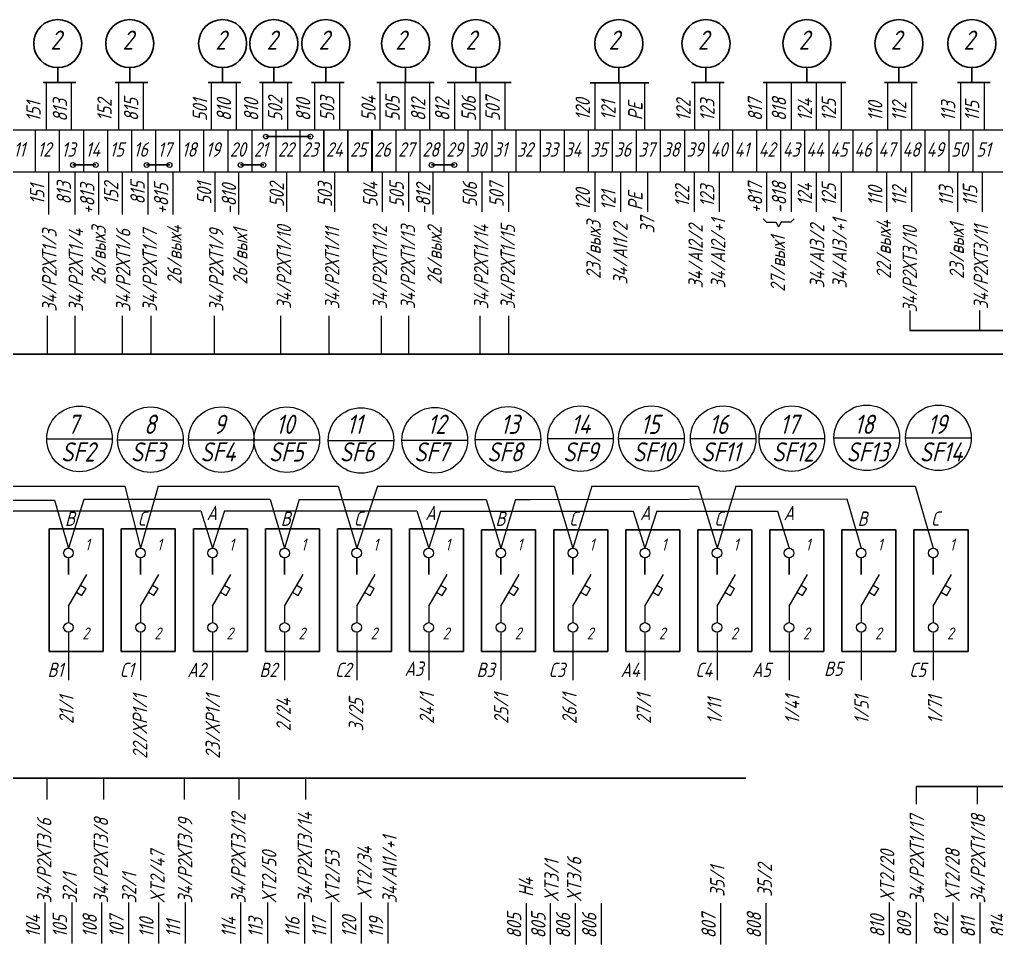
# Model space of a CAD drawing. Header units: millimetres. Extents: x 541 to 3142, y -35 to 600.
# Drawn here: x 2471.3 to 2674.6, y 241.4 to 434 of the extents above; entities that cross this region are included whole.
import ezdxf

# ---------------------------------------------------------------- set-up
doc = ezdxf.new("R2010")
doc.units = ezdxf.units.MM
doc.styles.add('ROMANC', font='GOST_A.TTF', dxfattribs={"oblique": 15, "height": 3})
doc.styles.get("Standard").update_dxf_attribs({"font": 'GOST_A.TTF', "width": 0.8, "oblique": 15, "height": 3})

msp = doc.modelspace()

# ---------------------------------------------------------------- linework, layer by layer
at = {"color": 7, "lineweight": 30}
for p, q in [((2479.2456, 420.871, -124.479), (2479.2456, 423.9846, -124.479)), ((2494.249, 420.871, -124.479), (2494.249, 423.9846, -124.479)), ((2513.5671, 420.871, -124.479), (2513.5671, 423.9846, -124.479)), ((2524.2313, 420.871, -124.479), (2524.2313, 423.9846, -124.479)), ((2535.0593, 420.871, -124.479), (2535.0593, 423.9846, -124.479)), ((2551.6655, 420.871, -124.479), (2551.6655, 423.9846, -124.479)), ((2566.3049, 420.871, -124.479), (2566.3049, 423.9846, -124.479)), ((2596.0485, 420.871, -124.479), (2596.0485, 423.9846, -124.479)), ((2614.1883, 420.871, -124.479), (2614.1883, 423.9846, -124.479)), ((2635.1882, 420.871, -124.479), (2635.1882, 423.9846, -124.479)), ((2654.3534, 420.871, -124.479), (2654.3534, 423.9846, -124.479)), ((2669.5253, 420.871, -124.479), (2669.5253, 423.9846, -124.479)), ((2476.2331, 420.871), (2483.0326, 420.871)), ((2491.2365, 420.871), (2498.036, 420.871)), ((2510.5546, 420.871), (2517.3541, 420.871)), ((2521.2187, 420.871), (2528.0183, 420.871)), ((2532.0468, 420.871), (2538.8463, 420.871)), ((2545.6592, 420.871), (2557.6042, 420.871)), ((2560.2987, 420.871), (2573.658, 420.871)), ((2590.1058, 420.8389), (2602.2866, 420.8389)), ((2611.1758, 420.871), (2617.9754, 420.871)), ((2626.1021, 420.871), (2637.2571, 420.871)), ((2636.4691, 420.871), (2643.2687, 420.871)), ((2651.3409, 420.871), (2658.1404, 420.871)), ((2666.5127, 420.871), (2673.3123, 420.871)), ((2522.5668, 409.6158), (2531.904, 409.6158)), ((2482.3804, 403.697), (2487.1973, 403.697)), ((2497.7454, 403.697), (2502.5623, 403.697)), ((2517.3051, 403.697), (2522.122, 403.697)), ((2557.037, 403.697), (2561.8539, 403.697)), ((2656.6437, 369.2545), (2935.6435, 369.2545)), ((2436.2919, 364.2816), (2932.9409, 364.2816)), ((2463.4689, 276.0305), (2622.4523, 276.0305)), ((2657.986, 274.3072), (2927.9379, 274.3072))]:
    msp.add_line(p, q, dxfattribs=at)
at = {"color": 7}
for p, q in [((2476.9504, 410.9871, -124.479), (2476.9504, 420.871, -124.479)), ((2482.1335, 410.9871, -124.479), (2482.1335, 420.871, -124.479)), ((2491.9538, 410.9871, -124.479), (2491.9538, 420.871, -124.479)), ((2497.1369, 410.9871, -124.479), (2497.1369, 420.871, -124.479)), ((2511.2719, 410.9871, -124.479), (2511.2719, 420.871, -124.479)), ((2516.455, 410.9871, -124.479), (2516.455, 420.871, -124.479)), ((2521.9361, 410.9871, -124.479), (2521.9361, 420.871, -124.479)), ((2527.1192, 410.9871, -124.479), (2527.1192, 420.871, -124.479)), ((2532.7641, 410.9871, -124.479), (2532.7641, 420.871, -124.479)), ((2537.9472, 410.9871, -124.479), (2537.9472, 420.871, -124.479)), ((2546.3766, 410.9871, -124.479), (2546.3766, 420.871, -124.479)), ((2551.5597, 410.9871, -124.479), (2551.5597, 420.871, -124.479)), ((2556.7153, 410.9871, -124.479), (2556.7153, 420.871, -124.479)), ((2561.8984, 410.9871, -124.479), (2561.8984, 420.871, -124.479)), ((2567.2147, 410.9871, -124.479), (2567.2147, 420.871, -124.479)), ((2572.3978, 410.9871, -124.479), (2572.3978, 420.871, -124.479)), ((2590.6308, 420.8389), (2590.1058, 420.8389)), ((2591.1177, 410.9871, -124.479), (2591.1177, 420.871, -124.479)), ((2591.1177, 420.871, -124.479), (2601.4847, 420.871, -124.479)), ((2596.3008, 410.9871, -124.479), (2596.3008, 420.871, -124.479)), ((2601.4847, 410.9871, -124.479), (2601.4847, 420.871, -124.479)), ((2611.8932, 410.9871, -124.479), (2611.8932, 420.871, -124.479)), ((2617.0763, 410.9871, -124.479), (2617.0763, 420.871, -124.479)), ((2626.8195, 410.9871, -124.479), (2626.8195, 420.871, -124.479)), ((2632.0026, 410.9871, -124.479), (2632.0026, 420.871, -124.479)), ((2637.1865, 410.9871, -124.479), (2637.1865, 420.871, -124.479)), ((2642.3696, 410.9871, -124.479), (2642.3696, 420.871, -124.479)), ((2652.0582, 410.9871, -124.479), (2652.0582, 420.871, -124.479)), ((2657.0152, 410.9871, -124.479), (2657.0152, 420.871, -124.479)), ((2667.2301, 410.9871, -124.479), (2667.2301, 420.871, -124.479)), ((2672.187, 410.9871, -124.479), (2672.187, 420.871, -124.479)), ((2419.5051, 410.9871, -124.479), (2562.7863, 410.9871, -124.479)), ((2474.5781, 410.9871, -124.479), (2474.5781, 402.2371, -124.479)), ((2479.5848, 410.9871, -124.479), (2479.5848, 402.2371, -124.479)), ((2484.5914, 410.9871, -124.479), (2484.5914, 402.2371, -124.479)), ((2489.5981, 410.9871, -124.479), (2489.5981, 402.2371, -124.479)), ((2494.6047, 410.9871, -124.479), (2494.6047, 402.2371, -124.479)), ((2499.6113, 410.9871, -124.479), (2499.6113, 402.2371, -124.479)), ((2504.618, 410.9871, -124.479), (2504.618, 402.2371, -124.479)), ((2509.6246, 410.9871, -124.479), (2509.6246, 402.2371, -124.479)), ((2514.6313, 410.9871, -124.479), (2514.6313, 402.2371, -124.479)), ((2519.6379, 410.9871, -124.479), (2519.6379, 402.2371, -124.479)), ((2524.6445, 410.9871, -124.479), (2524.6445, 402.2371, -124.479)), ((2529.6512, 410.9871, -124.479), (2529.6512, 402.2371, -124.479)), ((2534.5852, 410.9871, -124.479), (2534.5852, 402.2371, -124.479)), ((2534.6578, 410.9871, -124.479), (2534.6578, 402.2371, -124.479)), ((2539.382, 410.9871, -124.479), (2677.8404, 410.9871, -124.479)), ((2539.5918, 410.9871, -124.479), (2539.5918, 402.2371, -124.479)), ((2539.6645, 410.9871, -124.479), (2539.6645, 402.2371, -124.479)), ((2544.5985, 410.9871, -124.479), (2544.5985, 402.2371, -124.479)), ((2544.6711, 410.9871, -124.479), (2544.6711, 402.2371, -124.479)), ((2549.6051, 410.9871, -124.479), (2549.6051, 402.2371, -124.479)), ((2554.6118, 410.9871, -124.479), (2554.6118, 402.2371, -124.479)), ((2559.6184, 410.9871, -124.479), (2559.6184, 402.2371, -124.479)), ((2564.625, 410.9871, -124.479), (2564.625, 402.2371, -124.479)), ((2569.6317, 410.9871, -124.479), (2569.6317, 402.2371, -124.479)), ((2574.6383, 410.9871, -124.479), (2574.6383, 402.2371, -124.479)), ((2579.645, 410.9871, -124.479), (2579.645, 402.2371, -124.479)), ((2584.6516, 410.9871, -124.479), (2584.6516, 402.2371, -124.479)), ((2589.6582, 410.9871, -124.479), (2589.6582, 402.2371, -124.479)), ((2594.6649, 410.9871, -124.479), (2594.6649, 402.2371, -124.479)), ((2599.6715, 410.9871, -124.479), (2599.6715, 402.2371, -124.479)), ((2604.6782, 410.9871, -124.479), (2604.6782, 402.2371, -124.479)), ((2609.6848, 410.9871, -124.479), (2609.6848, 402.2371, -124.479)), ((2614.6914, 410.9871, -124.479), (2614.6914, 402.2371, -124.479)), ((2619.6981, 410.9871, -124.479), (2619.6981, 402.2371, -124.479)), ((2624.7047, 410.9871, -124.479), (2624.7047, 402.2371, -124.479)), ((2629.7114, 410.9871, -124.479), (2629.7114, 402.2371, -124.479)), ((2634.718, 410.9871, -124.479), (2634.718, 402.2371, -124.479)), ((2639.7246, 410.9871, -124.479), (2639.7246, 402.2371, -124.479)), ((2644.7313, 410.9871, -124.479), (2644.7313, 402.2371, -124.479)), ((2649.7379, 410.9871, -124.479), (2649.7379, 402.2371, -124.479)), ((2654.7446, 410.9871, -124.479), (2654.7446, 402.2371, -124.479)), ((2659.7512, 410.9871, -124.479), (2659.7512, 402.2371, -124.479)), ((2664.7578, 410.9871, -124.479), (2664.7578, 402.2371, -124.479)), ((2669.7645, 410.9871, -124.479), (2669.7645, 402.2371, -124.479)), ((2895.0633, 402.2371, -124.479), (2419.5051, 402.2371, -124.479)), ((2477.3818, 393.3607, -124.479), (2477.3818, 402.1837, -124.479)), ((2482.9132, 393.3607, -124.479), (2482.9132, 402.1837, -124.479)), ((2487.795, 393.3607, -124.479), (2487.795, 402.1837, -124.479)), ((2492.7468, 393.3607, -124.479), (2492.7468, 402.1837, -124.479)), ((2498.0481, 393.3607, -124.479), (2498.0481, 402.1837, -124.479)), ((2503.2639, 393.3607, -124.479), (2503.2639, 402.1837, -124.479)), ((2512.0375, 393.9493, -124.479), (2512.0375, 402.1837, -124.479)), ((2516.9737, 393.3607, -124.479), (2516.9737, 402.1837, -124.479)), ((2526.9194, 393.9493, -124.479), (2526.9194, 402.1837, -124.479)), ((2536.9469, 393.9493, -124.479), (2536.9469, 402.1837, -124.479)), ((2546.8786, 393.9493, -124.479), (2546.8786, 402.1837, -124.479)), ((2552.354, 393.9493, -124.479), (2552.354, 402.1837, -124.479)), ((2557.4105, 393.3607, -124.479), (2557.4105, 402.1837, -124.479)), ((2567.5952, 393.9493, -124.479), (2567.5952, 402.1837, -124.479)), ((2573.1304, 393.9493, -124.479), (2573.1304, 402.1837, -124.479)), ((2591.1466, 393.9493, -124.479), (2591.1466, 402.3059, -124.479)), ((2596.4765, 393.9493, -124.479), (2596.4765, 402.3059, -124.479)), ((2602.1004, 393.9493, -124.479), (2602.1004, 402.3059, -124.479)), ((2611.7658, 393.9493, -124.479), (2611.7658, 402.1837, -124.479)), ((2616.9872, 393.9493, -124.479), (2616.9872, 402.1837, -124.479)), ((2626.8195, 393.9493, -124.479), (2626.8195, 402.3217, -124.479)), ((2632.0026, 393.9493, -124.479), (2632.0026, 402.3217, -124.479)), ((2637.1865, 393.9493, -124.479), (2637.1865, 402.3059, -124.479)), ((2642.3696, 393.9493, -124.479), (2642.3696, 402.3059, -124.479)), ((2651.832, 393.9493, -124.479), (2651.832, 402.3059, -124.479)), ((2657.0152, 393.9493, -124.479), (2657.0152, 402.3059, -124.479)), ((2666.5736, 393.9493, -124.479), (2666.5736, 402.3059, -124.479)), ((2671.7568, 393.9493, -124.479), (2671.7568, 402.3059, -124.479)), ((2626.1035, 392.4854), (2626.7961, 391.7933)), ((2632.5099, 392.4854), (2631.8173, 391.7933)), ((2626.7961, 391.7933), (2628.744, 391.7933)), ((2628.744, 391.7933), (2629.3067, 390.7962)), ((2629.8694, 391.7933), (2629.3067, 390.7962)), ((2631.8173, 391.7933), (2629.8694, 391.7933)), ((2477.036, 372.3025), (2477.036, 364.2816)), ((2482.7978, 372.3025), (2482.7978, 364.2816)), ((2492.6752, 372.3025), (2492.6752, 364.2816)), ((2498.6428, 372.3025), (2498.6428, 364.2816)), ((2511.8126, 372.3025), (2511.8126, 364.2816)), ((2525.5997, 372.3025), (2525.5997, 364.2816)), ((2535.6829, 372.3025), (2535.6829, 364.2816)), ((2546.5892, 372.3025), (2546.5892, 364.2816)), ((2552.2628, 372.3025), (2552.2628, 364.2816)), ((2567.1445, 372.3025), (2567.1445, 364.2816)), ((2573.1074, 372.3025), (2573.1074, 364.2816)), ((2656.6437, 373.401), (2656.6437, 369.2545)), ((2671.1299, 373.401), (2671.1299, 369.2545)), ((2450.4244, 336.8434), (2471.8964, 336.8434)), ((2471.8964, 336.8434), (2493.2281, 336.8434)), ((2493.2281, 336.8434, -124.479), (2496.4824, 323.9079, -124.479)), ((2500.1763, 336.8434, -124.479), (2496.4824, 323.9079, -124.479)), ((2500.1763, 336.8434), (2537.6604, 336.8434)), ((2537.6604, 336.8434, -124.479), (2541.4824, 323.9079, -124.479)), ((2545.8171, 336.8434, -124.479), (2541.4824, 323.9079, -124.479)), ((2545.8171, 336.8434), (2582.5698, 336.8434)), ((2582.5698, 336.8434, -124.479), (2586.4824, 323.9079, -124.479)), ((2590.395, 336.8434, -124.479), (2586.4824, 323.9079, -124.479)), ((2590.395, 336.8434), (2612.5698, 336.8434)), ((2612.5698, 336.8434, -124.479), (2616.4824, 323.9079, -124.479)), ((2620.395, 336.8434, -124.479), (2616.4824, 323.9079, -124.479)), ((2620.395, 336.8434), (2657.7042, 336.8434)), ((2657.7042, 336.8434, -124.479), (2661.4824, 323.9079, -124.479)), ((2456.7956, 333.8882), (2478.5747, 333.8882)), ((2478.5747, 333.8882, -124.479), (2481.4824, 323.9079, -124.479)), ((2484.7013, 334.0455, -124.479), (2481.4824, 323.9079, -124.479)), ((2523.4824, 334.0614, -124.479), (2484.7013, 334.0455, -4.8305)), ((2523.4824, 334.0614, -124.479), (2526.4824, 323.9079, -124.479)), ((2529.4824, 334.0614, -124.479), (2526.4824, 323.9079, -124.479)), ((2529.4824, 334.0614, -124.479), (2538.4824, 334.0614, -124.479)), ((2538.4824, 334.0614, -124.479), (2568.4113, 334.0614, -124.479)), ((2568.4113, 334.0614, -124.479), (2571.4824, 323.9079, -124.479)), ((2574.5535, 334.0614, -124.479), (2571.4824, 323.9079, -124.479)), ((2574.5535, 334.0614, -124.479), (2577.6589, 334.0614, -124.479)), ((2577.6589, 334.0614, -124.479), (2643.4824, 334.179, -124.479)), ((2643.4824, 334.179, -124.479), (2646.4824, 323.9079, -124.479)), ((2465.948, 331.6666), (2471.943, 331.6666)), ((2471.943, 331.6666), (2509.0188, 331.6666)), ((2509.0188, 331.6666, -124.479), (2511.4824, 323.9079, -124.479)), ((2513.946, 331.6666, -124.479), (2511.4824, 323.9079, -124.479)), ((2513.946, 331.6666), (2554.0188, 331.6666)), ((2554.0188, 331.6666, -124.479), (2556.4824, 323.9079, -124.479)), ((2558.9236, 331.596, -124.479), (2556.4824, 323.9079, -124.479)), ((2558.9236, 331.596), (2599.0412, 331.596)), ((2599.0412, 331.596, -124.479), (2601.4824, 323.9079, -124.479)), ((2603.9236, 331.596, -124.479), (2601.4824, 323.9079, -124.479)), ((2603.9236, 331.596), (2629.0412, 331.596)), ((2629.0412, 331.596, -124.479), (2631.4824, 323.9079, -124.479)), ((2477.0554, 271.5892), (2477.0554, 276.0305)), ((2488.8433, 271.5892), (2488.8433, 276.0305)), ((2505.6429, 271.5892), (2505.6429, 276.0305)), ((2517.041, 271.5892), (2517.041, 276.0305)), ((2530.8819, 271.5892), (2530.8819, 276.0305)), ((2657.986, 270.5929), (2657.986, 274.3072)), ((2670.7028, 270.5929), (2670.7028, 274.3072)), ((2476.6586, 241.5852), (2476.6586, 250.1596)), ((2482.2448, 241.5852), (2482.2448, 250.1596)), ((2488.4685, 241.5852), (2488.4685, 250.1596)), ((2494.0546, 241.5852), (2494.0546, 250.1596)), ((2500.2783, 241.5852), (2500.2783, 250.1596)), ((2505.8645, 241.5852), (2505.8645, 250.1596)), ((2517.3839, 241.5852), (2517.3839, 250.1596)), ((2522.9701, 241.5852), (2522.9701, 250.1596)), ((2530.6586, 241.5852), (2530.6586, 250.1596)), ((2536.2448, 241.5852), (2536.2448, 250.1596)), ((2542.4685, 241.5852), (2542.4685, 250.1596)), ((2548.0546, 241.5852), (2548.0546, 250.1596)), ((2652.3839, 241.5852), (2652.3839, 250.1596)), ((2657.9701, 241.5852), (2657.9701, 250.1596)), ((2665.6586, 241.5852), (2665.6586, 250.1596)), ((2671.2448, 241.5852), (2671.2448, 250.1596)), ((2576.794, 241.4032), (2576.794, 249.9775)), ((2581.8499, 241.4032), (2581.8499, 249.9775)), ((2586.9981, 241.4032), (2586.9981, 249.9775)), ((2592.4429, 241.4032), (2592.4429, 249.9775)), ((2617.294, 241.4032), (2617.294, 249.9775)), ((2626.7203, 241.4032), (2626.7203, 249.9775))]:
    msp.add_line(p, q, dxfattribs=at)
at = {"color": 7, "linetype": 'Continuous'}
for p, q in [((2476.9625, 346.6674), (2490.6125, 346.6674)), ((2491.7246, 346.5035), (2505.3746, 346.5035)), ((2506.4867, 346.5035), (2520.1367, 346.5035)), ((2520.1007, 346.5035), (2533.7507, 346.5035)), ((2535.5618, 346.3358), (2549.2118, 346.3358)), ((2550.9039, 346.3907), (2564.5539, 346.3907)), ((2566.1581, 346.5546), (2579.8081, 346.5546)), ((2581.2483, 346.7185), (2594.8983, 346.7185)), ((2596.0104, 346.7185), (2609.6604, 346.7185)), ((2610.9365, 346.7185), (2624.5865, 346.7185)), ((2625.2358, 346.7218), (2638.8858, 346.7218)), ((2640.8181, 346.8857), (2654.4681, 346.8857)), ((2655.7442, 346.8857), (2669.3942, 346.8857)), ((2481.4824, 321.9079, -124.479), (2481.4824, 318.4079, -124.479)), ((2481.4824, 321.9079, -124.479), (2481.4824, 318.4079, -124.479)), ((2481.4824, 321.9079, -124.479), (2481.4824, 318.4079, -124.479)), ((2481.4824, 321.9079, -124.479), (2481.4824, 318.4079, -124.479)), ((2481.4824, 318.4079, -124.479), (2481.4824, 321.9079, -124.479)), ((2496.4824, 321.9079, -124.479), (2496.4824, 318.4079, -124.479)), ((2496.4824, 321.9079, -124.479), (2496.4824, 318.4079, -124.479)), ((2496.4824, 321.9079, -124.479), (2496.4824, 318.4079, -124.479)), ((2496.4824, 321.9079, -124.479), (2496.4824, 318.4079, -124.479)), ((2496.4824, 318.4079, -124.479), (2496.4824, 321.9079, -124.479)), ((2511.4824, 321.9079, -124.479), (2511.4824, 318.4079, -124.479)), ((2511.4824, 321.9079, -124.479), (2511.4824, 318.4079, -124.479)), ((2511.4824, 321.9079, -124.479), (2511.4824, 318.4079, -124.479)), ((2511.4824, 321.9079, -124.479), (2511.4824, 318.4079, -124.479)), ((2511.4824, 318.4079, -124.479), (2511.4824, 321.9079, -124.479)), ((2526.4824, 321.9079, -124.479), (2526.4824, 318.4079, -124.479)), ((2526.4824, 321.9079, -124.479), (2526.4824, 318.4079, -124.479)), ((2526.4824, 321.9079, -124.479), (2526.4824, 318.4079, -124.479)), ((2526.4824, 321.9079, -124.479), (2526.4824, 318.4079, -124.479)), ((2526.4824, 318.4079, -124.479), (2526.4824, 321.9079, -124.479)), ((2541.4824, 321.9079, -124.479), (2541.4824, 318.4079, -124.479)), ((2541.4824, 321.9079, -124.479), (2541.4824, 318.4079, -124.479)), ((2541.4824, 321.9079, -124.479), (2541.4824, 318.4079, -124.479)), ((2541.4824, 321.9079, -124.479), (2541.4824, 318.4079, -124.479)), ((2541.4824, 318.4079, -124.479), (2541.4824, 321.9079, -124.479)), ((2556.4824, 321.9079, -124.479), (2556.4824, 318.4079, -124.479)), ((2556.4824, 321.9079, -124.479), (2556.4824, 318.4079, -124.479)), ((2556.4824, 321.9079, -124.479), (2556.4824, 318.4079, -124.479)), ((2556.4824, 321.9079, -124.479), (2556.4824, 318.4079, -124.479)), ((2556.4824, 318.4079, -124.479), (2556.4824, 321.9079, -124.479)), ((2571.4824, 321.9079, -124.479), (2571.4824, 318.4079, -124.479)), ((2571.4824, 321.9079, -124.479), (2571.4824, 318.4079, -124.479)), ((2571.4824, 321.9079, -124.479), (2571.4824, 318.4079, -124.479)), ((2571.4824, 321.9079, -124.479), (2571.4824, 318.4079, -124.479)), ((2571.4824, 318.4079, -124.479), (2571.4824, 321.9079, -124.479)), ((2586.4824, 321.9079, -124.479), (2586.4824, 318.4079, -124.479)), ((2586.4824, 321.9079, -124.479), (2586.4824, 318.4079, -124.479)), ((2586.4824, 321.9079, -124.479), (2586.4824, 318.4079, -124.479)), ((2586.4824, 321.9079, -124.479), (2586.4824, 318.4079, -124.479)), ((2586.4824, 318.4079, -124.479), (2586.4824, 321.9079, -124.479)), ((2601.4824, 321.9079, -124.479), (2601.4824, 318.4079, -124.479)), ((2601.4824, 321.9079, -124.479), (2601.4824, 318.4079, -124.479)), ((2601.4824, 321.9079, -124.479), (2601.4824, 318.4079, -124.479)), ((2601.4824, 321.9079, -124.479), (2601.4824, 318.4079, -124.479)), ((2601.4824, 318.4079, -124.479), (2601.4824, 321.9079, -124.479)), ((2616.4824, 321.9079, -124.479), (2616.4824, 318.4079, -124.479)), ((2616.4824, 321.9079, -124.479), (2616.4824, 318.4079, -124.479)), ((2616.4824, 321.9079, -124.479), (2616.4824, 318.4079, -124.479)), ((2616.4824, 321.9079, -124.479), (2616.4824, 318.4079, -124.479)), ((2616.4824, 318.4079, -124.479), (2616.4824, 321.9079, -124.479)), ((2631.4824, 321.9079, -124.479), (2631.4824, 318.4079, -124.479)), ((2631.4824, 321.9079, -124.479), (2631.4824, 318.4079, -124.479)), ((2631.4824, 321.9079, -124.479), (2631.4824, 318.4079, -124.479)), ((2631.4824, 321.9079, -124.479), (2631.4824, 318.4079, -124.479)), ((2631.4824, 318.4079, -124.479), (2631.4824, 321.9079, -124.479)), ((2646.4824, 321.9079, -124.479), (2646.4824, 318.4079, -124.479)), ((2646.4824, 321.9079, -124.479), (2646.4824, 318.4079, -124.479)), ((2646.4824, 321.9079, -124.479), (2646.4824, 318.4079, -124.479)), ((2646.4824, 321.9079, -124.479), (2646.4824, 318.4079, -124.479)), ((2646.4824, 318.4079, -124.479), (2646.4824, 321.9079, -124.479)), ((2661.4824, 321.9079, -124.479), (2661.4824, 318.4079, -124.479)), ((2661.4824, 321.9079, -124.479), (2661.4824, 318.4079, -124.479)), ((2661.4824, 321.9079, -124.479), (2661.4824, 318.4079, -124.479)), ((2661.4824, 321.9079, -124.479), (2661.4824, 318.4079, -124.479)), ((2661.4824, 318.4079, -124.479), (2661.4824, 321.9079, -124.479)), ((2481.4827, 311.8445, -124.479), (2485.3154, 318.4264, -124.479)), ((2496.4827, 311.8445, -124.479), (2500.3154, 318.4264, -124.479)), ((2511.4827, 311.8445, -124.479), (2515.3154, 318.4264, -124.479)), ((2526.4827, 311.8445, -124.479), (2530.3154, 318.4264, -124.479)), ((2541.4827, 311.8445, -124.479), (2545.3154, 318.4264, -124.479)), ((2556.4827, 311.8445, -124.479), (2560.3154, 318.4264, -124.479)), ((2571.4827, 311.8445, -124.479), (2575.3154, 318.4264, -124.479)), ((2586.4827, 311.8445, -124.479), (2590.3154, 318.4264, -124.479)), ((2601.4827, 311.8445, -124.479), (2605.3154, 318.4264, -124.479)), ((2616.4827, 311.8445, -124.479), (2620.3154, 318.4264, -124.479)), ((2631.4827, 311.8445, -124.479), (2635.3154, 318.4264, -124.479)), ((2646.4827, 311.8445, -124.479), (2650.3154, 318.4264, -124.479)), ((2661.4827, 311.8445, -124.479), (2665.3154, 318.4264, -124.479)), ((2483.9891, 316.1941, -124.479), (2485.1423, 315.5292, -124.479)), ((2484.2901, 314.0776, -124.479), (2485.1514, 315.545, -124.479)), ((2498.9891, 316.1941, -124.479), (2500.1423, 315.5292, -124.479)), ((2499.2901, 314.0776, -124.479), (2500.1514, 315.545, -124.479)), ((2513.9891, 316.1941, -124.479), (2515.1423, 315.5292, -124.479)), ((2514.2901, 314.0776, -124.479), (2515.1514, 315.545, -124.479)), ((2528.9891, 316.1941, -124.479), (2530.1423, 315.5292, -124.479)), ((2529.2901, 314.0776, -124.479), (2530.1514, 315.545, -124.479)), ((2543.9891, 316.1941, -124.479), (2545.1423, 315.5292, -124.479)), ((2544.2901, 314.0776, -124.479), (2545.1514, 315.545, -124.479)), ((2558.9891, 316.1941, -124.479), (2560.1423, 315.5292, -124.479)), ((2559.2901, 314.0776, -124.479), (2560.1514, 315.545, -124.479)), ((2573.9891, 316.1941, -124.479), (2575.1423, 315.5292, -124.479)), ((2574.2901, 314.0776, -124.479), (2575.1514, 315.545, -124.479)), ((2588.9891, 316.1941, -124.479), (2590.1423, 315.5292, -124.479)), ((2589.2901, 314.0776, -124.479), (2590.1514, 315.545, -124.479)), ((2603.9891, 316.1941, -124.479), (2605.1423, 315.5292, -124.479)), ((2604.2901, 314.0776, -124.479), (2605.1514, 315.545, -124.479)), ((2618.9891, 316.1941, -124.479), (2620.1423, 315.5292, -124.479)), ((2619.2901, 314.0776, -124.479), (2620.1514, 315.545, -124.479)), ((2633.9891, 316.1941, -124.479), (2635.1423, 315.5292, -124.479)), ((2634.2901, 314.0776, -124.479), (2635.1514, 315.545, -124.479)), ((2648.9891, 316.1941, -124.479), (2650.1423, 315.5292, -124.479)), ((2649.2901, 314.0776, -124.479), (2650.1514, 315.545, -124.479)), ((2663.9891, 316.1941, -124.479), (2665.1423, 315.5292, -124.479)), ((2664.2901, 314.0776, -124.479), (2665.1514, 315.545, -124.479)), ((2483.1278, 314.7267, -124.479), (2484.2945, 314.054, -124.479)), ((2498.1278, 314.7267, -124.479), (2499.2945, 314.054, -124.479)), ((2513.1278, 314.7267, -124.479), (2514.2945, 314.054, -124.479)), ((2528.1278, 314.7267, -124.479), (2529.2945, 314.054, -124.479)), ((2543.1278, 314.7267, -124.479), (2544.2945, 314.054, -124.479)), ((2558.1278, 314.7267, -124.479), (2559.2945, 314.054, -124.479)), ((2573.1278, 314.7267, -124.479), (2574.2945, 314.054, -124.479)), ((2588.1278, 314.7267, -124.479), (2589.2945, 314.054, -124.479)), ((2603.1278, 314.7267, -124.479), (2604.2945, 314.054, -124.479)), ((2618.1278, 314.7267, -124.479), (2619.2945, 314.054, -124.479)), ((2633.1278, 314.7267, -124.479), (2634.2945, 314.054, -124.479)), ((2648.1278, 314.7267, -124.479), (2649.2945, 314.054, -124.479)), ((2663.1278, 314.7267, -124.479), (2664.2945, 314.054, -124.479)), ((2481.4824, 311.8427, -124.479), (2481.4824, 308.4079, -124.479)), ((2481.4824, 311.8427, -124.479), (2481.4824, 308.4079, -124.479)), ((2481.4824, 311.8427, -124.479), (2481.4824, 308.4079, -124.479)), ((2481.4824, 311.8427, -124.479), (2481.4824, 308.4079, -124.479)), ((2496.4824, 311.8427, -124.479), (2496.4824, 308.4079, -124.479)), ((2496.4824, 311.8427, -124.479), (2496.4824, 308.4079, -124.479)), ((2496.4824, 311.8427, -124.479), (2496.4824, 308.4079, -124.479)), ((2496.4824, 311.8427, -124.479), (2496.4824, 308.4079, -124.479)), ((2511.4824, 311.8427, -124.479), (2511.4824, 308.4079, -124.479)), ((2511.4824, 311.8427, -124.479), (2511.4824, 308.4079, -124.479)), ((2511.4824, 311.8427, -124.479), (2511.4824, 308.4079, -124.479)), ((2511.4824, 311.8427, -124.479), (2511.4824, 308.4079, -124.479)), ((2526.4824, 311.8427, -124.479), (2526.4824, 308.4079, -124.479)), ((2526.4824, 311.8427, -124.479), (2526.4824, 308.4079, -124.479)), ((2526.4824, 311.8427, -124.479), (2526.4824, 308.4079, -124.479)), ((2526.4824, 311.8427, -124.479), (2526.4824, 308.4079, -124.479)), ((2541.4824, 311.8427, -124.479), (2541.4824, 308.4079, -124.479)), ((2541.4824, 311.8427, -124.479), (2541.4824, 308.4079, -124.479)), ((2541.4824, 311.8427, -124.479), (2541.4824, 308.4079, -124.479)), ((2541.4824, 311.8427, -124.479), (2541.4824, 308.4079, -124.479)), ((2556.4824, 311.8427, -124.479), (2556.4824, 308.4079, -124.479)), ((2556.4824, 311.8427, -124.479), (2556.4824, 308.4079, -124.479)), ((2556.4824, 311.8427, -124.479), (2556.4824, 308.4079, -124.479)), ((2556.4824, 311.8427, -124.479), (2556.4824, 308.4079, -124.479)), ((2571.4824, 311.8427, -124.479), (2571.4824, 308.4079, -124.479)), ((2571.4824, 311.8427, -124.479), (2571.4824, 308.4079, -124.479)), ((2571.4824, 311.8427, -124.479), (2571.4824, 308.4079, -124.479)), ((2571.4824, 311.8427, -124.479), (2571.4824, 308.4079, -124.479)), ((2586.4824, 311.8427, -124.479), (2586.4824, 308.4079, -124.479)), ((2586.4824, 311.8427, -124.479), (2586.4824, 308.4079, -124.479)), ((2586.4824, 311.8427, -124.479), (2586.4824, 308.4079, -124.479)), ((2586.4824, 311.8427, -124.479), (2586.4824, 308.4079, -124.479)), ((2601.4824, 311.8427, -124.479), (2601.4824, 308.4079, -124.479)), ((2601.4824, 311.8427, -124.479), (2601.4824, 308.4079, -124.479)), ((2601.4824, 311.8427, -124.479), (2601.4824, 308.4079, -124.479)), ((2601.4824, 311.8427, -124.479), (2601.4824, 308.4079, -124.479)), ((2616.4824, 311.8427, -124.479), (2616.4824, 308.4079, -124.479)), ((2616.4824, 311.8427, -124.479), (2616.4824, 308.4079, -124.479)), ((2616.4824, 311.8427, -124.479), (2616.4824, 308.4079, -124.479)), ((2616.4824, 311.8427, -124.479), (2616.4824, 308.4079, -124.479)), ((2631.4824, 311.8427, -124.479), (2631.4824, 308.4079, -124.479)), ((2631.4824, 311.8427, -124.479), (2631.4824, 308.4079, -124.479)), ((2631.4824, 311.8427, -124.479), (2631.4824, 308.4079, -124.479)), ((2631.4824, 311.8427, -124.479), (2631.4824, 308.4079, -124.479)), ((2646.4824, 311.8427, -124.479), (2646.4824, 308.4079, -124.479)), ((2646.4824, 311.8427, -124.479), (2646.4824, 308.4079, -124.479)), ((2646.4824, 311.8427, -124.479), (2646.4824, 308.4079, -124.479)), ((2646.4824, 311.8427, -124.479), (2646.4824, 308.4079, -124.479)), ((2661.4824, 311.8427, -124.479), (2661.4824, 308.4079, -124.479)), ((2661.4824, 311.8427, -124.479), (2661.4824, 308.4079, -124.479)), ((2661.4824, 311.8427, -124.479), (2661.4824, 308.4079, -124.479)), ((2661.4824, 311.8427, -124.479), (2661.4824, 308.4079, -124.479)), ((2481.4824, 306.4079, -124.479), (2481.4824, 296.4285, -124.479)), ((2496.4824, 306.4079, -124.479), (2496.4824, 296.4285, -124.479)), ((2511.4824, 306.4079, -124.479), (2511.4824, 296.4285, -124.479)), ((2526.4824, 306.4079, -124.479), (2526.4824, 296.4285, -124.479)), ((2541.4824, 306.4079, -124.479), (2541.4824, 296.4285, -124.479)), ((2556.4824, 306.4079, -124.479), (2556.4824, 296.4285, -124.479)), ((2571.4824, 306.4079, -124.479), (2571.4824, 296.4285, -124.479)), ((2586.4824, 306.4079, -124.479), (2586.4824, 296.4285, -124.479)), ((2601.4824, 306.4079, -124.479), (2601.4824, 296.4285, -124.479)), ((2616.4824, 306.4079, -124.479), (2616.4824, 296.4285, -124.479)), ((2631.4824, 306.4079, -124.479), (2631.4824, 296.4285, -124.479)), ((2646.4824, 306.4079, -124.479), (2646.4824, 296.4285, -124.479)), ((2661.4824, 306.4079, -124.479), (2661.4824, 296.4285, -124.479))]:
    msp.add_line(p, q, dxfattribs=at)
at = {"color": 7, "linetype": 'Continuous', "lineweight": 30}
for p, q in [((2477.4824, 302.4079, -124.479), (2477.4824, 327.9673, -124.479)), ((2477.4824, 327.9673, -124.479), (2488.7324, 327.9673, -124.479)), ((2488.7324, 327.9673, -124.479), (2488.7324, 302.4079, -124.479)), ((2492.4824, 302.4079, -124.479), (2492.4824, 327.9673, -124.479)), ((2492.4824, 327.9673, -124.479), (2503.7324, 327.9673, -124.479)), ((2503.7324, 327.9673, -124.479), (2503.7324, 302.4079, -124.479)), ((2507.4824, 302.4079, -124.479), (2507.4824, 327.9673, -124.479)), ((2507.4824, 327.9673, -124.479), (2518.7324, 327.9673, -124.479)), ((2518.7324, 327.9673, -124.479), (2518.7324, 302.4079, -124.479)), ((2522.4824, 302.4079, -124.479), (2522.4824, 327.9673, -124.479)), ((2522.4824, 327.9673, -124.479), (2533.7324, 327.9673, -124.479)), ((2533.7324, 327.9673, -124.479), (2533.7324, 302.4079, -124.479)), ((2537.4824, 302.4079, -124.479), (2537.4824, 327.9673, -124.479)), ((2537.4824, 327.9673, -124.479), (2548.7324, 327.9673, -124.479)), ((2548.7324, 327.9673, -124.479), (2548.7324, 302.4079, -124.479)), ((2552.4824, 302.4079, -124.479), (2552.4824, 327.9673, -124.479)), ((2552.4824, 327.9673, -124.479), (2563.7324, 327.9673, -124.479)), ((2563.7324, 327.9673, -124.479), (2563.7324, 302.4079, -124.479)), ((2567.4824, 302.4079, -124.479), (2567.4824, 327.767, -124.479)), ((2567.4824, 327.767, -124.479), (2578.7324, 327.767, -124.479)), ((2578.7324, 327.767, -124.479), (2578.7324, 302.4079, -124.479)), ((2582.4824, 302.4079, -124.479), (2582.4824, 327.767, -124.479)), ((2582.4824, 327.767, -124.479), (2593.7324, 327.767, -124.479)), ((2593.7324, 327.767, -124.479), (2593.7324, 302.4079, -124.479)), ((2597.4824, 302.4079, -124.479), (2597.4824, 327.767, -124.479)), ((2597.4824, 327.767, -124.479), (2608.7324, 327.767, -124.479)), ((2608.7324, 327.767, -124.479), (2608.7324, 302.4079, -124.479)), ((2612.4824, 302.4079, -124.479), (2612.4824, 327.767, -124.479)), ((2612.4824, 327.767, -124.479), (2623.7324, 327.767, -124.479)), ((2623.7324, 327.767, -124.479), (2623.7324, 302.4079, -124.479)), ((2627.4824, 302.4079, -124.479), (2627.4824, 327.767, -124.479)), ((2627.4824, 327.767, -124.479), (2638.7324, 327.767, -124.479)), ((2638.7324, 327.767, -124.479), (2638.7324, 302.4079, -124.479)), ((2642.4824, 302.4079, -124.479), (2642.4824, 327.767, -124.479)), ((2642.4824, 327.767, -124.479), (2653.7324, 327.767, -124.479)), ((2653.7324, 327.767, -124.479), (2653.7324, 302.4079, -124.479)), ((2657.4824, 302.4079, -124.479), (2657.4824, 327.767, -124.479)), ((2657.4824, 327.767, -124.479), (2668.7324, 327.767, -124.479)), ((2668.7324, 327.767, -124.479), (2668.7324, 302.4079, -124.479)), ((2488.7324, 302.4079, -124.479), (2477.4824, 302.4079, -124.479)), ((2503.7324, 302.4079, -124.479), (2492.4824, 302.4079, -124.479)), ((2518.7324, 302.4079, -124.479), (2507.4824, 302.4079, -124.479)), ((2533.7324, 302.4079, -124.479), (2522.4824, 302.4079, -124.479)), ((2548.7324, 302.4079, -124.479), (2537.4824, 302.4079, -124.479)), ((2563.7324, 302.4079, -124.479), (2552.4824, 302.4079, -124.479)), ((2578.7324, 302.4079, -124.479), (2567.4824, 302.4079, -124.479)), ((2593.7324, 302.4079, -124.479), (2582.4824, 302.4079, -124.479)), ((2608.7324, 302.4079, -124.479), (2597.4824, 302.4079, -124.479)), ((2623.7324, 302.4079, -124.479), (2612.4824, 302.4079, -124.479)), ((2638.7324, 302.4079, -124.479), (2627.4824, 302.4079, -124.479)), ((2653.7324, 302.4079, -124.479), (2642.4824, 302.4079, -124.479)), ((2668.7324, 302.4079, -124.479), (2657.4824, 302.4079, -124.479))]:
    msp.add_line(p, q, dxfattribs=at)
at = {"color": 7, "lineweight": 30}
for centre in [(2479.2456, 428.9846, -124.479), (2494.249, 428.9846, -124.479), (2513.5671, 428.9846, -124.479), (2524.2313, 428.9846, -124.479), (2535.0593, 428.9846, -124.479), (2551.6655, 428.9846, -124.479), (2566.3049, 428.9846, -124.479), (2596.0485, 428.9846, -124.479), (2614.1883, 428.9846, -124.479), (2635.1882, 428.9846, -124.479), (2654.3534, 428.9846, -124.479), (2669.5253, 428.9846, -124.479)]:
    msp.add_circle(centre, 5, dxfattribs=at)
at = {"color": 7}
for centre in [(2522.5946, 409.6158), (2531.8579, 409.6158), (2482.4082, 403.697), (2487.1511, 403.697), (2497.7732, 403.697), (2502.5161, 403.697), (2517.3329, 403.697), (2522.0758, 403.697), (2557.0648, 403.697), (2561.8078, 403.697)]:
    msp.add_circle(centre, 0.497, dxfattribs=at)
at = {"color": 7, "linetype": 'Continuous'}
for centre, radius in [((2483.7875, 346.6674), 6.825), ((2498.5496, 346.5035), 6.825), ((2513.3117, 346.5035), 6.825), ((2526.9257, 346.5035), 6.825), ((2542.3868, 346.3358), 6.825), ((2557.7289, 346.3907), 6.825), ((2572.9831, 346.5546), 6.825), ((2588.0733, 346.7185), 6.825), ((2602.8354, 346.7185), 6.825), ((2617.7615, 346.7185), 6.825), ((2632.0608, 346.7218), 6.825), ((2647.6431, 346.8857), 6.825), ((2662.5692, 346.8857), 6.825), ((2481.4824, 322.9079, -124.479), 1), ((2496.4824, 322.9079, -124.479), 1), ((2511.4824, 322.9079, -124.479), 1), ((2526.4824, 322.9079, -124.479), 1), ((2541.4824, 322.9079, -124.479), 1), ((2556.4824, 322.9079, -124.479), 1), ((2571.4824, 322.9079, -124.479), 1), ((2586.4824, 322.9079, -124.479), 1), ((2601.4824, 322.9079, -124.479), 1), ((2616.4824, 322.9079, -124.479), 1), ((2631.4824, 322.9079, -124.479), 1), ((2646.4824, 322.9079, -124.479), 1), ((2661.4824, 322.9079, -124.479), 1), ((2481.4824, 307.4079, -124.479), 1), ((2496.4824, 307.4079, -124.479), 1), ((2511.4824, 307.4079, -124.479), 1), ((2526.4824, 307.4079, -124.479), 1), ((2541.4824, 307.4079, -124.479), 1), ((2556.4824, 307.4079, -124.479), 1), ((2571.4824, 307.4079, -124.479), 1), ((2586.4824, 307.4079, -124.479), 1), ((2601.4824, 307.4079, -124.479), 1), ((2616.4824, 307.4079, -124.479), 1), ((2631.4824, 307.4079, -124.479), 1), ((2646.4824, 307.4079, -124.479), 1), ((2661.4824, 307.4079, -124.479), 1)]:
    msp.add_circle(centre, radius, dxfattribs=at)

# ---------------------------------------------------------------- texts
at = {"color": 7, "linetype": 'Continuous', "style": 'ROMANC', "oblique": 15}
for p in [(2477.7393, 427.7047, -124.479), (2492.7427, 427.7047, -124.479), (2512.0608, 427.7047, -124.479), (2522.725, 427.7047, -124.479), (2533.553, 427.7047, -124.479), (2549.5271, 427.7047, -124.479), (2564.1665, 427.7047, -124.479), (2593.9231, 427.7047, -124.479), (2612.4923, 427.7047, -124.479), (2633.4922, 427.7047, -124.479), (2652.6574, 427.7047, -124.479), (2667.8293, 427.7047, -124.479)]:
    msp.add_text('2', height=4, dxfattribs=at).set_placement(p)
at = {"color": 7, "oblique": 15}
for s, p in [('151', (2475.6919, 412.712, -124.479)), ('813', (2481.2232, 412.712, -124.479)), ('152', (2490.4911, 412.8268, -124.479)), ('815', (2496.0224, 412.8268, -124.479)), ('501', (2510.3494, 412.8268, -124.479)), ('810', (2515.3405, 412.8268, -124.479)), ('810', (2521.0135, 412.8268, -124.479)), ('502', (2526.0047, 412.8268, -124.479)), ('810', (2531.8416, 412.8268, -124.479)), ('503', (2536.8327, 412.8268, -124.479)), ('504', (2545.454, 412.8268, -124.479)), ('505', (2550.4452, 412.8268, -124.479)), ('812', (2555.7928, 412.8268, -124.479)), ('812', (2560.7839, 412.8268, -124.479)), ('506', (2566.2922, 412.8268, -124.479)), ('507', (2571.2833, 412.8268, -124.479)), ('120', (2590.032, 413.0164, -124.479)), ('121', (2595.3619, 413.0164, -124.479)), ('PE', (2600.9858, 413.0164, -124.479)), ('122', (2610.9706, 412.8268, -124.479)), ('123', (2615.9618, 412.8268, -124.479)), ('817', (2625.897, 412.8268, -124.479)), ('818', (2630.8881, 412.8268, -124.479)), ('124', (2636.2639, 412.8268, -124.479)), ('125', (2641.2551, 412.8268, -124.479)), ('110', (2650.9095, 412.8268, -124.479)), ('112', (2655.9006, 412.8268, -124.479)), ('113', (2666.0814, 412.8268, -124.479)), ('115', (2671.0725, 412.8268, -124.479)), ('813', (2482.0169, 395.4662, -124.479)), ('815', (2497.3818, 395.4662, -124.479)), ('505', (2551.2952, 394.9317, -124.479)), ('507', (2572.0715, 394.9317, -124.479)), ('151', (2476.4856, 395.4662, -124.479)), ('+813', (2486.8987, 393.4134, -124.479)), ('152', (2491.8505, 395.4662, -124.479)), ('+815', (2502.2636, 393.4134, -124.479)), ('501', (2511.2331, 395.4662, -124.479)), ('-810', (2516.3878, 393.4134, -124.479)), ('502', (2526.3336, 394.9317, -124.479)), ('503', (2536.361, 394.9317, -124.479)), ('504', (2545.8198, 394.9317, -124.479)), ('-812', (2556.8246, 393.4134, -124.479)), ('506', (2566.5363, 394.9317, -124.479)), ('120', (2590.032, 394.2617, -124.479)), ('121', (2595.3619, 394.2617, -124.479)), ('PE', (2600.9858, 394.2617, -124.479)), ('122', (2610.7069, 394.9317, -124.479)), ('123', (2615.9284, 394.9317, -124.479)), ('+817', (2625.897, 393.6139, -124.479)), ('-818', (2630.8881, 393.6139, -124.479)), ('124', (2636.2639, 395.1731, -124.479)), ('125', (2641.2551, 395.1731, -124.479)), ('110', (2650.9095, 395.1731, -124.479)), ('112', (2655.9006, 395.1731, -124.479)), ('113', (2665.6511, 395.1731, -124.479)), ('115', (2670.6422, 395.1731, -124.479)), ('23/вых3', (2592.266, 379.9808, -248.958)), ('37', (2603.4777, 389.4492, -248.958)), ('34/AI2/+1', (2618.2013, 378.0083, -248.958)), ('34/AI3/+1', (2643.4891, 378.0083, -248.958)), ('34/Р2ХТ1/3', (2479.0116, 373.146, -248.958)), ('34/Р2ХТ1/4', (2484.5429, 373.146, -248.958)), ('26/вых3', (2489.2514, 378.7914, -248.958)), ('34/Р2ХТ1/6', (2494.3766, 373.146, -248.958)), ('34/Р2ХТ1/7', (2499.9079, 373.146, -248.958)), ('26/вых4', (2505.0438, 378.7914, -248.958)), ('34/Р2ХТ1/9', (2513.7592, 373.146, -248.958)), ('26/вых1', (2518.7536, 378.7914, -248.958)), ('26/вых2', (2559.1904, 378.7914, -248.958)), ('34/AI1/2', (2597.8538, 378.7973, -248.958)), ('34/AI2/2', (2613.5241, 378.0083, -248.958)), ('34/AI3/2', (2638.8119, 378.0083, -248.958)), ('22/вых4', (2652.6789, 379.9808, -248.958)), ('23/вых1', (2667.8764, 379.9808, -248.958)), ('27/вых1', (2630.6319, 377.2811, -248.958)), ('34/Р2ХТ3/12', (2518.3535, 249.9713, -248.958)), ('34/Р2ХТ3/14', (2532.1945, 249.9713, -248.958)), ('34/Р2ХТ1/17', (2659.5923, 249.9713, -248.958)), ('34/Р2ХТ1/18', (2672.3091, 249.9713, -248.958)), ('34/Р2ХТ3/6', (2477.957, 249.9713, -248.958)), ('34/Р2ХТ3/8', (2489.7449, 249.9713, -248.958)), ('34/Р2ХТ3/9', (2507.2593, 249.9713, -248.958)), ('34/AI1/+1', (2549.841, 249.9713, -248.958)), ('XT2/47', (2501.5129, 249.9713, -248.958)), ('XT2/50', (2524.7651, 249.9713, -248.958)), ('XT2/53', (2537.9247, 249.9713, -248.958)), ('XT2/34', (2544.6277, 250.8174, -124.479)), ('XT2/20', (2653.4228, 250.2579, -124.479)), ('XT2/28', (2667.0017, 250.2579, -124.479)), ('XT3/1', (2583.536, 250.2579, -124.479)), ('XT3/6', (2588.2622, 250.2579, -124.479)), ('35/2', (2627.906, 251.3163, -124.479)), ('32/1', (2483.2585, 249.9713, -248.958)), ('32/1', (2495.6338, 249.9713, -248.958)), ('35/1', (2618.0502, 251.3163, -124.479)), ('Н4', (2578.2009, 251.3163, -124.479)), ('805', (2575.74, 242.6738, -124.479)), ('805', (2580.7959, 242.6738, -124.479)), ('806', (2585.9441, 242.6738, -124.479)), ('806', (2591.3889, 242.6738, -124.479)), ('807', (2616.24, 242.6738, -124.479)), ('808', (2625.6663, 242.6738, -124.479)), ('809', (2656.9161, 242.8559, -124.479)), ('104', (2475.6046, 242.8559, -124.479)), ('105', (2481.1907, 242.8559, -124.479)), ('108', (2487.4144, 242.8559, -124.479)), ('107', (2493.0006, 242.8559, -124.479)), ('110', (2499.2243, 242.8559, -124.479)), ('111', (2504.8105, 242.8559, -124.479)), ('114', (2516.3299, 242.8559, -124.479)), ('113', (2521.9161, 242.8559, -124.479)), ('116', (2529.6046, 242.8559, -124.479)), ('117', (2535.1907, 242.8559, -124.479)), ('120', (2541.4144, 242.8559, -124.479)), ('119', (2547.0006, 242.8559, -124.479)), ('810', (2651.3299, 242.8559, -124.479)), ('812', (2664.6046, 242.8559, -124.479)), ('811', (2670.1907, 242.8559, -124.479)), ('814', (2676.4144, 242.8559, -124.479))]:
    msp.add_text(s, height=3, rotation=90, dxfattribs=at).set_placement(p)
for s, p in [('11', (2470.0174, 405.4266, -124.479)), ('12', (2475.0241, 405.4266, -124.479)), ('13', (2480.0307, 405.4266, -124.479)), ('14', (2485.0373, 405.4266, -124.479)), ('15', (2490.044, 405.4266, -124.479)), ('16', (2495.0506, 405.4266, -124.479)), ('17', (2500.0573, 405.4266, -124.479)), ('18', (2505.0639, 405.4266, -124.479)), ('19', (2510.0705, 405.4266, -124.479)), ('20', (2515.0772, 405.4266, -124.479)), ('21', (2520.0838, 405.4266, -124.479)), ('22', (2525.0905, 405.4266, -124.479)), ('23', (2530.0971, 405.4266, -124.479)), ('24', (2535.1037, 405.4266, -124.479)), ('25', (2540.1104, 405.4266, -124.479)), ('26', (2545.117, 405.4266, -124.479)), ('27', (2550.1237, 405.4266, -124.479)), ('28', (2555.1303, 405.4266, -124.479)), ('29', (2560.137, 405.4266, -124.479)), ('30', (2565.071, 405.4266, -124.479)), ('31', (2569.8708, 405.4266, -124.479)), ('32', (2574.8143, 405.4266, -124.479)), ('33', (2579.9343, 405.4266, -124.479)), ('34', (2584.7012, 405.4266, -124.479)), ('35', (2590.1042, 405.4266, -124.479)), ('36', (2595.1108, 405.4266, -124.479)), ('37', (2600.1174, 405.4266, -124.479)), ('38', (2605.1241, 405.4266, -124.479)), ('39', (2610.1307, 405.4266, -124.479)), ('40', (2615.1374, 405.4266, -124.479)), ('41', (2620.144, 405.4266, -124.479)), ('42', (2625.1506, 405.4266, -124.479)), ('43', (2630.163, 405.4266, -124.479)), ('44', (2635.0457, 405.4266, -124.479)), ('45', (2640.0524, 405.4266, -124.479)), ('46', (2645.059, 405.4266, -124.479)), ('47', (2650.0656, 405.4266, -124.479)), ('48', (2655.0723, 405.4266, -124.479)), ('49', (2660.0789, 405.4266, -124.479)), ('50', (2665.2095, 405.4266, -124.479)), ('51', (2670.4641, 405.4266, -124.479))]:
    msp.add_text(s, height=3, dxfattribs=at).set_placement(p)
at = {"color": 7, "oblique": 15, "width": 0.95}
for s, p in [('34/Р2ХТ1/10', (2527.849, 373.6787, -248.958)), ('34/Р2ХТ1/11', (2537.8764, 373.6787, -248.958)), ('34/Р2ХТ1/12', (2547.8081, 373.6787, -248.958)), ('34/Р2ХТ1/13', (2553.6469, 373.6787, -248.958)), ('34/Р2ХТ1/14', (2568.888, 373.6787, -248.958)), ('34/Р2ХТ1/15', (2574.4232, 373.6787, -248.958)), ('34/Р2ХТ3/10', (2658.1049, 373.0291, -248.958)), ('34/Р2ХТ3/11', (2672.9198, 373.6787, -248.958))]:
    msp.add_text(s, height=3, rotation=90, dxfattribs=at).set_placement(p)
at = {"color": 7, "linetype": 'Continuous', "oblique": 15}
for s, height, p in [('7', 4, (2481.2906, 347.7081, -124.479)), ('8', 4, (2497.2127, 347.7081, -124.479)), ('9', 4, (2511.7127, 347.7081, -124.479)), ('10', 4, (2524.6505, 347.7081, -124.479)), ('11', 4, (2539.4005, 347.7081, -124.479)), ('12', 4, (2556.2108, 347.7081, -124.479)), ('13', 4, (2571.4271, 347.7081, -124.479)), ('14', 4, (2586.0645, 347.7081, -124.479)), ('15', 4, (2600.5645, 347.7081, -124.479)), ('16', 4, (2614.8145, 347.7081, -124.479)), ('17', 4, (2629.5645, 347.7081, -124.479)), ('18', 4, (2645.0626, 347.7081, -124.479)), ('19', 4, (2660.2789, 347.7081, -124.479)), ('SF2', 4, (2479.9472, 341.9581, -124.479)), ('SF3', 4, (2494.4472, 341.9581, -124.479)), ('SF4', 4, (2508.9472, 341.9581, -124.479)), ('SF5', 4, (2523.1972, 341.9581, -124.479)), ('SF6', 4, (2537.9472, 341.9581, -124.479)), ('SF7', 4, (2553.4453, 341.9581, -124.479)), ('SF8', 4, (2568.6616, 341.9581, -124.479)), ('SF9', 4, (2584.4472, 341.9581, -124.479)), ('SF10', 4, (2598.9472, 341.9581, -124.479)), ('SF11', 4, (2613.1972, 341.9581, -124.479)), ('SF12', 4, (2627.9472, 341.9581, -124.479)), ('SF13', 4, (2643.4453, 341.9581, -124.479)), ('SF14', 4, (2658.6616, 341.9581, -124.479)), ('B', 3, (2480.7707, 328.5643, -124.479)), ('C', 3, (2495.8606, 328.5643, -124.479)), ('A', 3, (2510.2364, 329.7467, -124.479)), ('B', 3, (2525.6855, 328.5643, -124.479)), ('C', 3, (2540.8733, 328.5643, -124.479)), ('A', 3, (2555.7405, 329.7467, -124.479)), ('B', 3, (2570.3772, 328.5643, -124.479)), ('C', 3, (2585.6828, 328.5643, -124.479)), ('A', 3, (2600.4536, 329.7467, -124.479)), ('C', 3, (2615.8931, 328.5643, -124.479)), ('A', 3, (2630.3513, 329.7467, -124.479)), ('B', 3, (2645.7463, 328.5643, -124.479)), ('C', 3, (2660.9917, 328.5643, -124.479)), ('1', 2.5, (2484.9084, 323.4079, -124.479)), ('1', 2.5, (2499.9084, 323.4079, -124.479)), ('1', 2.5, (2514.9084, 323.4079, -124.479)), ('1', 2.5, (2529.9084, 323.4079, -124.479)), ('1', 2.5, (2544.9084, 323.4079, -124.479)), ('1', 2.5, (2559.9084, 323.4079, -124.479)), ('1', 2.5, (2574.9084, 323.4079, -124.479)), ('1', 2.5, (2589.9084, 323.4079, -124.479)), ('1', 2.5, (2604.9084, 323.4079, -124.479)), ('1', 2.5, (2619.9084, 323.4079, -124.479)), ('1', 2.5, (2634.9084, 323.4079, -124.479)), ('1', 2.5, (2649.9084, 323.4079, -124.479)), ('1', 2.5, (2664.9084, 323.4079, -124.479)), ('2', 2.5, (2484.358, 304.9079, -124.479)), ('2', 2.5, (2499.358, 304.9079, -124.479)), ('2', 2.5, (2514.358, 304.9079, -124.479)), ('2', 2.5, (2529.358, 304.9079, -124.479)), ('2', 2.5, (2544.358, 304.9079, -124.479)), ('2', 2.5, (2559.358, 304.9079, -124.479)), ('2', 2.5, (2574.358, 304.9079, -124.479)), ('2', 2.5, (2589.358, 304.9079, -124.479)), ('2', 2.5, (2604.358, 304.9079, -124.479)), ('2', 2.5, (2619.358, 304.9079, -124.479)), ('2', 2.5, (2634.358, 304.9079, -124.479)), ('2', 2.5, (2649.358, 304.9079, -124.479)), ('2', 2.5, (2664.358, 304.9079, -124.479)), ('B1', 3, (2477.1237, 297.0698, -124.479)), ('C1', 3, (2492.1237, 297.0698, -124.479)), ('A2', 3, (2506.2189, 297.0698, -124.479)), ('B2', 3, (2521.2189, 297.0698, -124.479)), ('C2', 3, (2536.9453, 297.0698, -124.479)), ('A3', 3, (2551.4453, 297.3198, -124.479)), ('B3', 3, (2566.4102, 297.0698, -124.479)), ('C3', 3, (2581.4102, 297.0698, -124.479)), ('A4', 3, (2596.4102, 297.0698, -124.479)), ('C4', 3, (2611.9453, 297.0698, -124.479)), ('A5', 3, (2623.7344, 297.0698, -124.479)), ('B5', 3, (2638.7695, 297.3198, -124.479)), ('C5', 3, (2656.4623, 297.0698, -124.479))]:
    msp.add_text(s, height=height, dxfattribs=at).set_placement(p)
for s, p in [('21/1', (2482.5602, 287.3144, -124.479)), ('22/XP1/1', (2497.8713, 280.0685, -124.479)), ('23/XP1/1', (2513.0158, 280.0685, -124.479)), ('3/25', (2542.8428, 285.7899, -124.479)), ('24/1', (2557.5679, 287.3144, -124.479)), ('25/1', (2573.0774, 287.3144, -124.479)), ('26/1', (2587.2666, 287.3144, -124.479)), ('27/1', (2602.7477, 287.3144, -124.479)), ('1/11', (2617.4471, 287.3144, -124.479)), ('1/41', (2633.6454, 287.3144, -124.479)), ('1/51', (2648.0765, 287.3144, -124.479)), ('1/71', (2663.3912, 287.3144, -124.479)), ('2/24', (2527.772, 285.7899, -124.479))]:
    msp.add_text(s, height=3, rotation=90, dxfattribs=at).set_placement(p)

doc.saveas('drawing.dxf')
